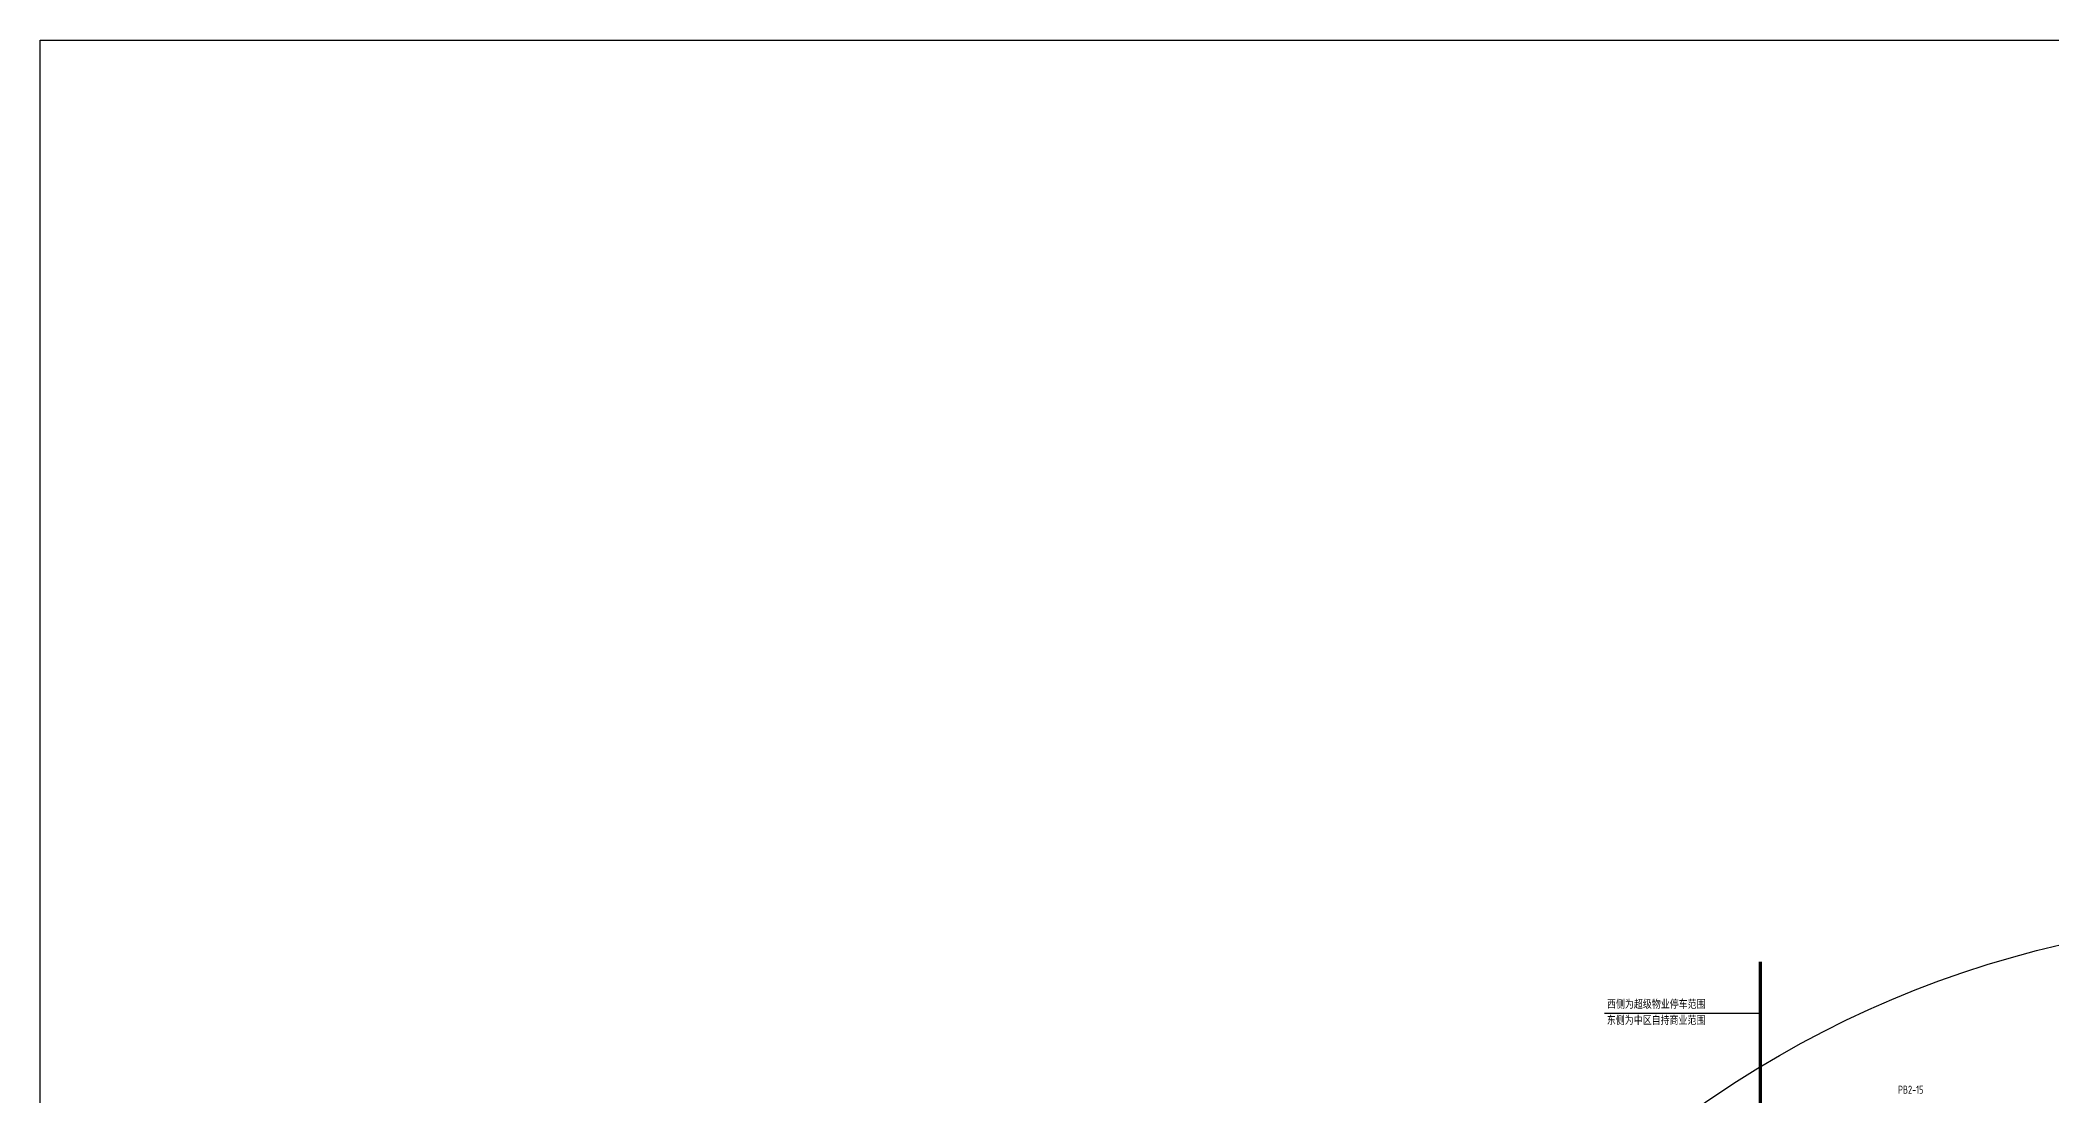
# Model space of a CAD drawing. Extents: x 444086 to 1693832, y -6784 to 371769.
# Drawn here: x 1247178 to 1360308, y 312398 to 371769 of the extents above; entities that cross this region are included whole.
import ezdxf

# ---------------------------------------------------------------- set-up
doc = ezdxf.new("R2010")
doc.units = 0
doc.header["$LTSCALE"] = 1000
doc.header["$MEASUREMENT"] = 0
for name, color, linetype in [('T-BAS', 11, 'CONTINUOUS'), ('T-R-INTEGRATE', 1, 'CONTINUOUS'), ('WALL', 9, 'CONTINUOUS'), ('产权划分', 82, 'CONTINUOUS')]:
    doc.layers.add(name, color=color, linetype=linetype)
doc.styles.add('GBSTYLE', font='gbxwxt.shx', dxfattribs={"width": 0.6, "bigfont": 'gbhzfs.shx'})
doc.styles.add('黑体', font='simhei.ttf', dxfattribs={"width": 0.8})

msp = doc.modelspace()

# ---------------------------------------------------------------- linework, layer by layer
at = {"layer": 'T-R-INTEGRATE'}
msp.add_circle((1374018, 264073), 58324, dxfattribs=at)
at = {"layer": 'WALL', "color": 6, "elevation": 0}
msp.add_lwpolyline([(1247178, 371769), (1667178, 371769), (1667178, 74769), (1247178, 74769)], close=True, dxfattribs=at)
at = {"layer": '产权划分'}
msp.add_line((1335162, 317051), (1343916, 317051), dxfattribs=at)
at = {"layer": '产权划分', "const_width": 200, "elevation": 0}
msp.add_lwpolyline([(1343916, 319943), (1343916, 297800), (1340616, 297800), (1340616, 295600), (1340636, 268855, 0.4289417), (1338288, 266917), (1338288, 266917), (1338116, 256700, 0.4128406), (1341095, 254372), (1346798, 253991), (1346798, 252028), (1354148, 251752), (1354548, 268890), (1376098, 268711), (1376098, 251000), (1371816, 251000), (1371816, 243800), (1375316, 243800), (1375316, 236326), (1371816, 236326), (1371816, 224273), (1365818, 224273), (1365818, 204522)], format="xyb", dxfattribs=at)

# ---------------------------------------------------------------- texts
at = {"layer": 'T-BAS', "linetype": 'ByBlock', "style": 'GBSTYLE', "width": 0.7}
msp.add_text('PB2-15', height=450, dxfattribs=at).set_placement((1351662, 312515))
at = {"layer": '产权划分', "style": '黑体', "width": 0.8}
for s, p in [('东侧为中区自持商业范围', (1335284, 316433)), ('西侧为超级物业停车范围', (1335294, 317338))]:
    msp.add_text(s, height=450, dxfattribs=at).set_placement(p)

doc.saveas('drawing.dxf')
